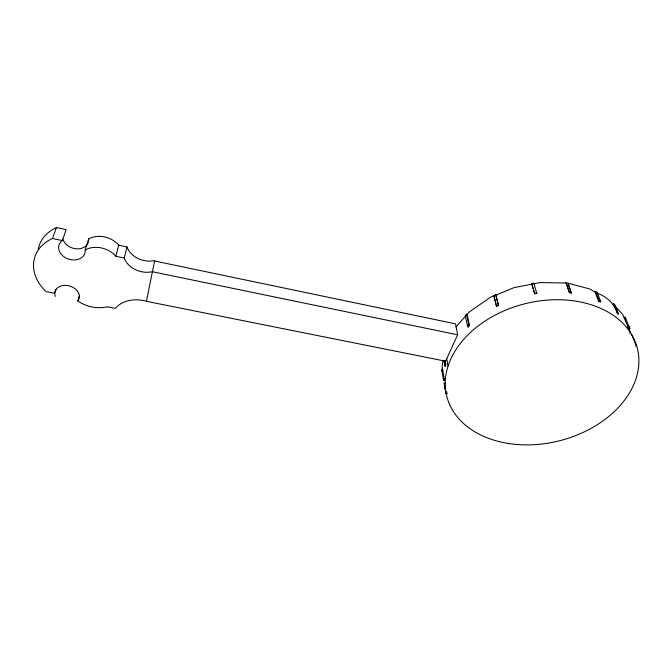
<?xml version="1.0" encoding="UTF-8"?>
<svg xmlns="http://www.w3.org/2000/svg" width="672" height="672" viewBox="0 0 672 672"><rect width="100%" height="100%" fill="white"/><g stroke="black" fill="none" stroke-linecap="round" stroke-linejoin="round"><path stroke-width="1.01" d="M442.957 360.637L442.092 366.685L444.578 380.402L443.579 380.587L443.276 379.117L444.276 378.932M444.822 366.013L445.082 364.199L445.771 364.207L445.502 366.022L444.822 366.013L443.831 360.326M56.465 227.564L52.45 238.51A45.94 35.146 16.4 0 0 46.141 291.648L54.676 293.336A12.558 9.408 15.7 0 1 70.274 286.188A12.558 9.408 15.7 0 1 77.809 300.964A29.593 22.604 14.9 0 0 107.268 306.776L115.391 308.381A27.712 20.992 11 0 1 146.429 301.308L154.669 260.568A21.269 17.052 14.1 0 1 127.05 246.994L118.751 245.246A21.134 16.523 16.2 0 0 88.654 238.904L85.193 249.934A13.574 10.492 17.9 0 1 67.452 258.686A13.574 10.492 17.9 0 1 62.311 240.576L66.167 229.614L56.465 227.564A45.226 34.894 16.8 0 0 38.212 249.329M146.429 301.308L445.561 361.2L457.657 334.799L152.317 271.715A21.605 17.178 13.6 0 1 124.228 258.056L127.05 246.994M85.193 249.934A21.47 16.64 15.8 0 1 115.794 256.301L118.751 245.246M77.809 300.964L79.531 295.268M55.952 289.556L54.676 293.336L55.247 296.503M566.009 283.021L568.1 283.231L571.418 293.093L569.461 292.606L566.009 283.021L540.162 282.568L533.82 283.794L533.753 283.231L531.619 283.643L534.685 293.807L536.852 293.395L536.785 292.832L534.618 293.244L531.619 283.643M568.1 283.231L589.529 288.918L595.006 291.959L598.626 301.148L600.239 302.03L600.718 301.543L597.064 292.362L595.476 291.472L595.006 291.959M569.461 292.606L566.168 282.744M465.276 315.563L466.536 314.143L467.099 314.429L469.484 325.542L468.199 326.962L467.636 326.676L465.276 315.563L465.83 315.848L456.086 326.768M467.099 314.429L469.316 311.934L489.829 297.696L495.684 294.655L498.624 305.483L496.625 306.314L496.356 305.81L493.71 295.478M467.636 326.676L468.922 325.256L466.536 314.143M596.593 292.849L597.064 292.362M598.626 301.148L599.113 300.661L595.476 291.472M613.166 304.231L613.763 303.845L614.897 305.054L618.542 313.858L617.938 314.244C614.183 304.172 608.118 297.066 597.467 293.336M616.115 309.842L614.3 305.441L614.897 305.054M616.795 313.034L617.4 312.648L618.542 313.858M495.944 295.151L514.072 287.608L531.686 284.206M496.356 305.81L498.364 304.987L495.684 294.655M614.3 305.441L622.692 314.362L624.053 317.537L625.052 317.142L625.876 319.049M629.882 328.558L629.059 326.642L628.043 327.046L628.866 328.952L629.882 328.558L625.052 317.142M442.604 369.13L441.613 369.314L443.579 380.587M441.924 370.784L442.907 370.6M447.359 393.599L446.04 393.834L445.738 392.406L444.184 383.233L445.486 382.998M445.738 392.406L447.056 392.162M115.794 256.301L124.228 258.056M52.45 238.51L62.311 240.576M154.585 260.988L455.507 323.854L457.657 334.799M569.621 292.328L571.578 292.816M468.922 325.256L469.484 325.542M599.113 300.661L600.718 301.543M498.364 304.987L498.624 305.483M627.707 326.046L630.134 331.699L630.227 333.791M631.646 334.58L635.947 344.82L636.006 346.366M624.053 317.537L628.866 328.952M613.763 303.845L617.4 312.648M568.294 284.466L571.418 293.093M533.753 283.231L536.852 293.395M493.97 295.974L496.625 306.314M467.771 324.946L468.199 326.962M444.184 383.233L446.04 393.834M446.72 358.663L448.048 366.131M445.099 360.419L445.771 364.207M444.427 360.41L445.502 366.022M534.618 293.244L534.685 293.807M87.956 243.155A13.356 10.408 18.4 0 1 74.936 248.657A13.356 10.408 18.4 0 1 62.866 239.064M88.654 238.904A13.356 10.408 18.4 0 1 88.267 242.357M507.587 443.352A98.272 70.661 -14.1 0 0 637.694 349.726A98.272 70.661 -14.1 0 0 480.934 323.887A98.272 70.661 -14.1 0 0 507.587 443.352"/></g></svg>
